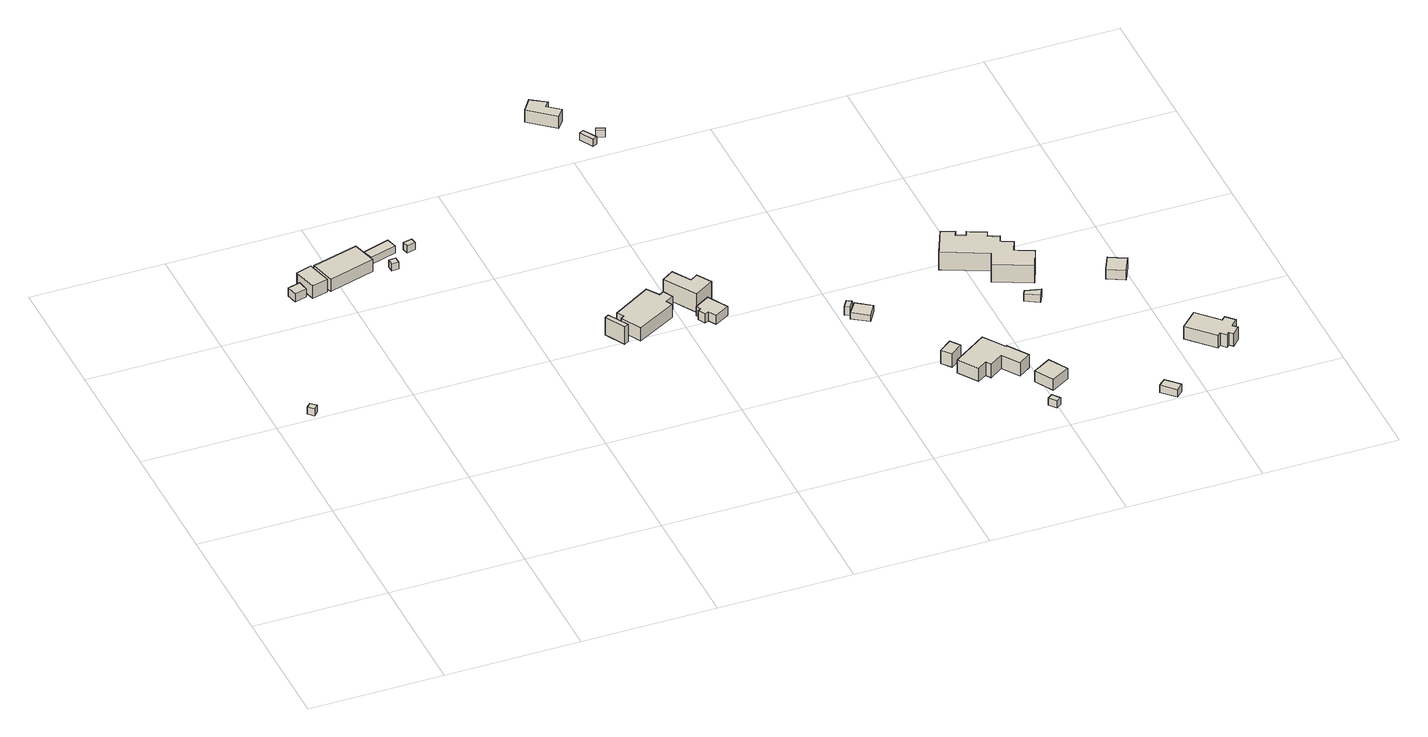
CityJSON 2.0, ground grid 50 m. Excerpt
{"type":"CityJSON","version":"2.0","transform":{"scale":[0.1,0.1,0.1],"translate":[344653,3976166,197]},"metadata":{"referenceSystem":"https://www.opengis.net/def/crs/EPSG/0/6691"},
"CityObjects":{
"building1":{"type":"Building","attributes":{"土砂災害警戒区域.現象区分":"2","土砂災害警戒区域.区域区分":"2","measuredHeight":3},"geometry":[{"type":"Solid","lod":"1","boundaries":[[[[0,1,2,3]],[[2,4,5,3]],[[1,6,4,2]],[[0,7,6,1]],[[3,5,7,0]],[[4,6,7,5]]]]}]},
"building2":{"type":"Building","attributes":{"土砂災害警戒区域.現象区分":"1","土砂災害警戒区域.区域区分":"2","measuredHeight":3.3},"geometry":[{"type":"Solid","lod":"1","boundaries":[[[[8,9,10,11]],[[10,12,13,11]],[[9,14,12,10]],[[8,15,14,9]],[[11,13,15,8]],[[12,14,15,13]]]]}]},
"building3":{"type":"Building","attributes":{"土砂災害警戒区域.現象区分":"1","土砂災害警戒区域.区域区分":"2","measuredHeight":6.2},"geometry":[{"type":"Solid","lod":"1","boundaries":[[[[16,17,18,19]],[[18,20,21,19]],[[17,22,20,18]],[[16,23,22,17]],[[19,21,23,16]],[[20,22,23,21]]]]}]},
"building4":{"type":"Building","attributes":{"土砂災害警戒区域.現象区分":"1","土砂災害警戒区域.区域区分":"2","measuredHeight":6.4},"geometry":[{"type":"Solid","lod":"1","boundaries":[[[[24,25,26,27]],[[26,28,29,27]],[[25,30,28,26]],[[24,31,30,25]],[[27,29,31,24]],[[28,30,31,29]]]]}]},
"building5":{"type":"Building","attributes":{"土砂災害警戒区域.現象区分":"1","土砂災害警戒区域.区域区分":"2","measuredHeight":3.1},"geometry":[{"type":"Solid","lod":"1","boundaries":[[[[32,33,34,35]],[[34,36,37,35]],[[33,38,36,34]],[[32,39,38,33]],[[35,37,39,32]],[[36,38,39,37]]]]}]},
"building6":{"type":"Building","attributes":{"土砂災害警戒区域.現象区分":"1","土砂災害警戒区域.区域区分":"1","measuredHeight":3},"geometry":[{"type":"Solid","lod":"1","boundaries":[[[[40,41,42,43]],[[42,44,45,43]],[[41,46,44,42]],[[40,47,46,41]],[[43,45,47,40]],[[44,46,47,45]]]]}]},
"building7":{"type":"Building","attributes":{"土砂災害警戒区域.現象区分":"1","土砂災害警戒区域.区域区分":"2","measuredHeight":3},"geometry":[{"type":"Solid","lod":"1","boundaries":[[[[48,49,50,51]],[[50,52,53,51]],[[49,54,52,50]],[[48,55,54,49]],[[51,53,55,48]],[[52,54,55,53]]]]}]},
"building8":{"type":"Building","attributes":{"土砂災害警戒区域.現象区分":"1","土砂災害警戒区域.区域区分":"2","measuredHeight":7.5},"geometry":[{"type":"Solid","lod":"1","boundaries":[[[[56,57,58,59]],[[58,60,61,59]],[[57,62,60,58]],[[56,63,62,57]],[[59,61,63,56]],[[60,62,63,61]]]]}]},
"building9":{"type":"Building","attributes":{"土砂災害警戒区域.現象区分":"1","土砂災害警戒区域.区域区分":"2","measuredHeight":7.8},"geometry":[{"type":"Solid","lod":"1","boundaries":[[[[64,65,66,67,68,69,70,71,72,73]],[[72,74,75,73]],[[71,76,74,72]],[[70,77,76,71]],[[69,78,77,70]],[[68,79,78,69]],[[67,80,79,68]],[[66,81,80,67]],[[65,82,81,66]],[[64,83,82,65]],[[73,75,83,64]],[[74,76,77,78,79,80,81,82,83,75]]]]}]},
"building10":{"type":"Building","attributes":{"土砂災害警戒区域.現象区分":"1","土砂災害警戒区域.区域区分":"1","measuredHeight":8.6},"geometry":[{"type":"Solid","lod":"1","boundaries":[[[[84,85,86,87,88,89]],[[88,90,91,89]],[[87,92,90,88]],[[86,93,92,87]],[[85,94,93,86]],[[84,95,94,85]],[[89,91,95,84]],[[90,92,93,94,95,91]]]]}]},
"building11":{"type":"Building","attributes":{"土砂災害警戒区域.現象区分":"1","土砂災害警戒区域.区域区分":"1","measuredHeight":4.9},"geometry":[{"type":"Solid","lod":"1","boundaries":[[[[96,97,98,99,100,101,102,103]],[[102,104,105,103]],[[101,106,104,102]],[[100,107,106,101]],[[99,108,107,100]],[[98,109,108,99]],[[97,110,109,98]],[[96,111,110,97]],[[103,105,111,96]],[[104,106,107,108,109,110,111,105]]]]}]},
"building12":{"type":"Building","attributes":{"土砂災害警戒区域.現象区分":"1","土砂災害警戒区域.区域区分":"2","measuredHeight":6.6},"geometry":[{"type":"Solid","lod":"1","boundaries":[[[[112,113,114,115,116,117]],[[116,118,119,117]],[[115,120,118,116]],[[114,121,120,115]],[[113,122,121,114]],[[112,123,122,113]],[[117,119,123,112]],[[118,120,121,122,123,119]]]]}]},
"building13":{"type":"Building","attributes":{"土砂災害警戒区域.現象区分":"2","土砂災害警戒区域.区域区分":"1","measuredHeight":3},"geometry":[{"type":"Solid","lod":"1","boundaries":[[[[124,125,126,127]],[[126,128,129,127]],[[125,130,128,126]],[[124,131,130,125]],[[127,129,131,124]],[[128,130,131,129]]]]}]},
"building14":{"type":"Building","attributes":{"土砂災害警戒区域.現象区分":"2","土砂災害警戒区域.区域区分":"1","measuredHeight":3},"geometry":[{"type":"Solid","lod":"1","boundaries":[[[[132,133,134,135]],[[134,136,137,135]],[[133,138,136,134]],[[132,139,138,133]],[[135,137,139,132]],[[136,138,139,137]]]]}]},
"building15":{"type":"Building","attributes":{"土砂災害警戒区域.現象区分":"1","土砂災害警戒区域.区域区分":"1","measuredHeight":3.6},"geometry":[{"type":"Solid","lod":"1","boundaries":[[[[140,141,142,143]],[[142,144,145,143]],[[141,146,144,142]],[[140,147,146,141]],[[143,145,147,140]],[[144,146,147,145]]]]}]},
"building16":{"type":"Building","attributes":{"土砂災害警戒区域.現象区分":"1","土砂災害警戒区域.区域区分":"1","measuredHeight":2.8},"geometry":[{"type":"Solid","lod":"1","boundaries":[[[[148,149,150,151]],[[150,152,153,151]],[[149,154,152,150]],[[148,155,154,149]],[[151,153,155,148]],[[152,154,155,153]]]]}]},
"building17":{"type":"Building","attributes":{"土砂災害警戒区域.現象区分":"1","土砂災害警戒区域.区域区分":"2","measuredHeight":7.6},"geometry":[{"type":"Solid","lod":"1","boundaries":[[[[156,157,158,159]],[[158,160,161,159]],[[157,162,160,158]],[[156,163,162,157]],[[159,161,163,156]],[[160,162,163,161]]]]}]},
"building18":{"type":"Building","attributes":{"土砂災害警戒区域.現象区分":"1","土砂災害警戒区域.区域区分":"2","measuredHeight":7.6},"geometry":[{"type":"Solid","lod":"1","boundaries":[[[[164,165,166,167,168,169,170,171,172,173]],[[172,174,175,173]],[[171,176,174,172]],[[170,177,176,171]],[[169,178,177,170]],[[168,179,178,169]],[[167,180,179,168]],[[166,181,180,167]],[[165,182,181,166]],[[164,183,182,165]],[[173,175,183,164]],[[174,176,177,178,179,180,181,182,183,175]]]]}]},
"building19":{"type":"Building","attributes":{"土砂災害警戒区域.現象区分":"1","土砂災害警戒区域.区域区分":"1","measuredHeight":3},"geometry":[{"type":"Solid","lod":"1","boundaries":[[[[184,185,186,187]],[[186,188,189,187]],[[185,190,188,186]],[[184,191,190,185]],[[187,189,191,184]],[[188,190,191,189]]]]}]},
"building20":{"type":"Building","attributes":{"土砂災害警戒区域.現象区分":"1","土砂災害警戒区域.区域区分":"1","measuredHeight":5.3},"geometry":[{"type":"Solid","lod":"1","boundaries":[[[[192,193,194,195]],[[194,196,197,195]],[[193,198,196,194]],[[192,199,198,193]],[[195,197,199,192]],[[196,198,199,197]]]]}]},
"building21":{"type":"Building","attributes":{"土砂災害警戒区域.現象区分":"2","土砂災害警戒区域.区域区分":"1","measuredHeight":10},"geometry":[{"type":"Solid","lod":"1","boundaries":[[[[200,201,202,203,204,205,206,207,208,209,210,211,212,213,214,215]],[[214,216,217,215]],[[213,218,216,214]],[[212,219,218,213]],[[211,220,219,212]],[[210,221,220,211]],[[209,222,221,210]],[[208,223,222,209]],[[207,224,223,208]],[[206,225,224,207]],[[205,226,225,206]],[[204,227,226,205]],[[203,228,227,204]],[[202,229,228,203]],[[201,230,229,202]],[[200,231,230,201]],[[215,217,231,200]],[[216,218,219,220,221,222,223,224,225,226,227,228,229,230,231,217]]]]}]},
"building22":{"type":"Building","attributes":{"土砂災害警戒区域.現象区分":"2","土砂災害警戒区域.区域区分":"1","measuredHeight":3},"geometry":[{"type":"Solid","lod":"1","boundaries":[[[[232,233,234,235]],[[234,236,237,235]],[[233,238,236,234]],[[232,239,238,233]],[[235,237,239,232]],[[236,238,239,237]]]]}]},
"building23":{"type":"Building","attributes":{"土砂災害警戒区域.現象区分":"1","土砂災害警戒区域.区域区分":"1","measuredHeight":3.2},"geometry":[{"type":"Solid","lod":"1","boundaries":[[[[240,241,242,243]],[[242,244,245,243]],[[241,246,244,242]],[[240,247,246,241]],[[243,245,247,240]],[[244,246,247,245]]]]}]},
"building24":{"type":"Building","attributes":{"土砂災害警戒区域.現象区分":"2","土砂災害警戒区域.区域区分":"1","measuredHeight":4},"geometry":[{"type":"Solid","lod":"1","boundaries":[[[[248,249,250,251]],[[250,252,253,251]],[[249,254,252,250]],[[248,255,254,249]],[[251,253,255,248]],[[252,254,255,253]]]]}]},
"building25":{"type":"Building","attributes":{"土砂災害警戒区域.現象区分":"2","土砂災害警戒区域.区域区分":"1","measuredHeight":7},"geometry":[{"type":"Solid","lod":"1","boundaries":[[[[256,257,258,259,260,261,262,263,264,265,266,267]],[[266,268,269,267]],[[265,270,268,266]],[[264,271,270,265]],[[263,272,271,264]],[[262,273,272,263]],[[261,274,273,262]],[[260,275,274,261]],[[259,276,275,260]],[[258,277,276,259]],[[257,278,277,258]],[[256,279,278,257]],[[267,269,279,256]],[[268,270,271,272,273,274,275,276,277,278,279,269]]]]}]}
},
"vertices":[
[38,730,258],[21,712,258],[2,730,258],[18,747,258],[2,730,288],[18,747,288],[21,712,288],[38,730,288],
[219,1329,302],[227,1289,302],[180,1275,302],[172,1317,302],[180,1275,336],[172,1317,336],[227,1289,336],[219,1329,336],
[253,1295,283],[231,1383,283],[289,1402,283],[313,1310,283],[289,1402,337],[313,1310,337],[231,1383,337],[253,1295,337],
[475,1452,280],[500,1361,280],[325,1312,280],[302,1404,280],[325,1312,332],[302,1404,332],[500,1361,332],[475,1452,332],
[596,1462,286],[608,1423,286],[507,1393,286],[495,1431,286],[507,1393,316],[495,1431,316],[608,1423,316],[596,1462,316],
[590,1378,271],[591,1353,271],[565,1352,271],[564,1376,271],[565,1352,301],[564,1376,301],[591,1353,301],[590,1378,301],
[674,1440,284],[679,1418,284],[646,1410,284],[641,1433,284],[646,1410,314],[641,1433,314],[679,1418,314],[674,1440,314],
[1175,901,151],[1217,827,151],[1201,818,151],[1160,892,151],[1201,818,225],[1160,892,225],[1217,827,225],[1175,901,225],
[1366,1028,135],[1396,982,135],[1414,993,135],[1434,957,135],[1402,939,135],[1415,915,135],[1266,833,135],[1224,908,135],[1238,916,135],[1223,942,135],[1238,916,191],[1223,942,191],[1224,908,191],[1266,833,191],[1415,915,191],[1402,939,191],[1434,957,191],[1414,993,191],[1396,982,191],[1366,1028,191],
[1502,909,137],[1428,1028,137],[1472,1057,137],[1514,990,137],[1542,1008,137],[1575,955,137],[1542,1008,215],[1575,955,215],[1514,990,215],[1472,1057,215],[1428,1028,215],[1502,909,215],
[1518,844,142],[1503,836,142],[1488,863,142],[1500,870,142],[1491,887,142],[1547,921,142],[1590,848,142],[1535,815,142],[1590,848,180],[1535,815,180],[1547,921,180],[1491,887,180],[1500,870,180],[1488,863,180],[1503,836,180],[1518,844,180],
[1375,1931,302],[1359,1911,302],[1404,1874,302],[1378,1842,302],[1284,1918,302],[1319,1967,302],[1284,1918,353],[1319,1967,353],[1378,1842,353],[1404,1874,353],[1359,1911,353],[1375,1931,353],
[1437,1769,298],[1466,1718,298],[1449,1708,298],[1420,1759,298],[1449,1708,328],[1420,1759,328],[1466,1718,328],[1437,1769,328],
[1504,1736,312],[1500,1724,312],[1470,1735,312],[1474,1747,312],[1470,1735,342],[1474,1747,342],[1500,1724,342],[1504,1736,342],
[2026,796,78],[2006,768,78],[1989,779,78],[2008,807,78],[1989,779,114],[2008,807,114],[2006,768,114],[2026,796,114],
[2090,761,75],[2060,713,75],[2001,754,75],[2034,800,75],[2001,754,102],[2034,800,102],[2060,713,102],[2090,761,102],
[2230,399,52],[2201,434,52],[2249,470,52],[2276,435,52],[2249,470,108],[2276,435,108],[2201,434,108],[2230,399,108],
[2358,444,57],[2413,364,57],[2416,367,57],[2467,292,57],[2421,260,57],[2378,323,57],[2327,288,57],[2314,308,57],[2280,285,57],[2231,357,57],[2280,285,113],[2231,357,113],[2314,308,113],[2327,288,113],[2378,323,113],[2421,260,113],[2467,292,113],[2416,367,113],[2413,364,113],[2358,444,113],
[2464,81,62],[2485,53,62],[2467,39,62],[2446,67,62],[2467,39,92],[2446,67,92],[2485,53,92],[2464,81,92],
[2531,272,41],[2572,203,41],[2503,163,41],[2463,232,41],[2503,163,87],[2463,232,87],[2572,203,87],[2531,272,87],
[2555,882,122],[2546,860,122],[2587,842,122],[2576,817,122],[2620,797,122],[2600,753,122],[2665,723,122],[2632,646,122],[2498,708,122],[2522,764,122],[2360,838,122],[2408,945,122],[2457,925,122],[2448,905,122],[2482,891,122],[2490,910,122],[2482,891,197],[2490,910,197],[2448,905,197],[2457,925,197],[2408,945,197],[2360,838,197],[2522,764,197],[2498,708,197],[2632,646,197],[2665,723,197],[2600,753,197],[2620,797,197],[2576,817,197],[2587,842,197],[2546,860,197],[2555,882,197],
[2638,595,100],[2622,565,100],[2570,593,100],[2580,610,100],[2570,593,130],[2580,610,130],[2622,565,130],[2638,595,130],
[2920,32,9],[2895,7,9],[2849,54,9],[2874,78,9],[2849,54,40],[2874,78,40],[2895,7,40],[2920,32,40],
[2951,590,136],[2920,528,136],[2857,560,136],[2888,622,136],[2857,560,176],[2888,622,176],[2920,528,176],[2951,590,176],
[3064,275,81],[3137,199,81],[3151,213,81],[3181,182,81],[3156,157,81],[3172,141,81],[3143,112,81],[3131,125,81],[3120,115,81],[3102,133,81],[3091,122,81],[3002,215,81],[3091,122,134],[3002,215,134],[3102,133,134],[3120,115,134],[3131,125,134],[3143,112,134],[3172,141,134],[3156,157,134],[3181,182,134],[3151,213,134],[3137,199,134],[3064,275,134]
]}
